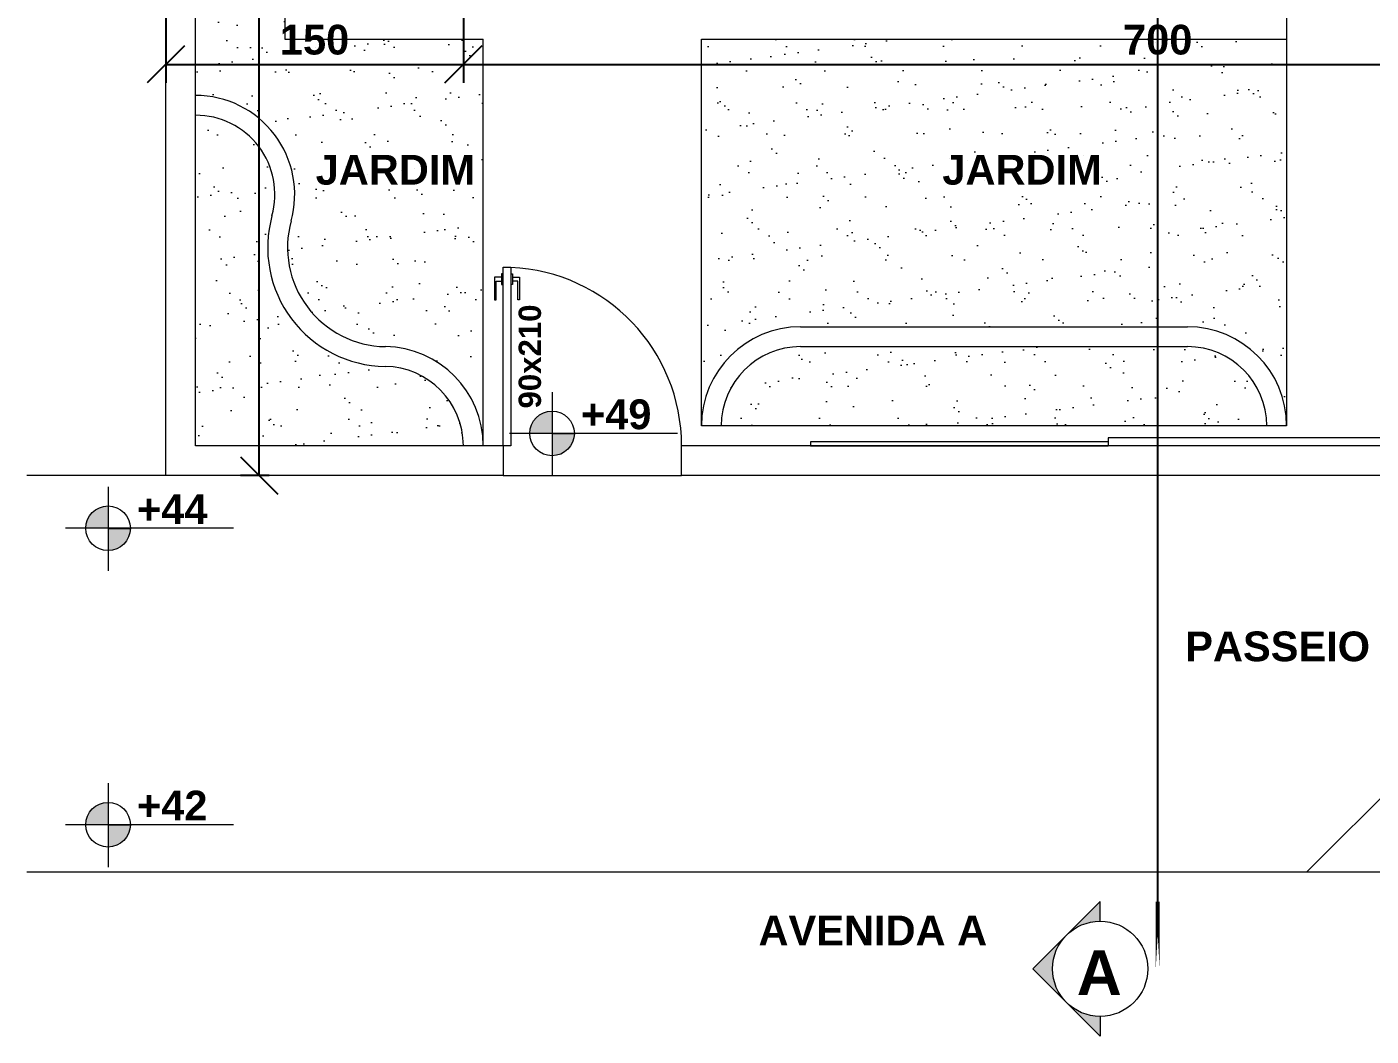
# Model space of a CAD drawing. Header units: centimetres. Extents: x 35234 to 67506, y -7058 to -4021.
# Drawn here: x 35234 to 35911, y -6358 to -5849 of the extents above; entities that cross this region are included whole.
import ezdxf

# ---------------------------------------------------------------- set-up
doc = ezdxf.new("R2010")
doc.units = ezdxf.units.CM
doc.header["$LTSCALE"] = 0.3
doc.linetypes.add('CENTER', pattern=[50.8, 31.75, -6.35, 6.35, -6.35])
for name, color, linetype, lineweight in [('Cotas', 250, 'Continuous', 5), ('Paredes', 87, 'Continuous', 20), ('Piso', 253, 'Continuous', 5), ('Portas', 152, 'Continuous', 5), ('Simbolos', 1, 'Continuous', 13), ('Vegetação', 104, 'Continuous', 13)]:
    doc.layers.add(name, color=color, linetype=linetype, lineweight=lineweight)
doc.layers.add('Texto', color=102, linetype='Continuous')
doc.layers.get('0').off()
doc.styles.add('Cotas', font='')
doc.styles.add('Texto', font='')
doc.styles.get('Cotas').set_extended_font_data('Arial', bold=True)
doc.styles.get('Texto').set_extended_font_data('Arial', bold=True)
doc.dimstyles.new('Cotas', dxfattribs={"dimscale": 0, "dimtxt": 2, "dimasz": 2.5, "dimexe": 1.25, "dimexo": 0.625, "dimtad": 1, "dimtxsty": 'Cotas', "dimblk": 'OBLIQUE', "dimcen": 2.5, "dimclrt": 102, "dimadec": 0, "dimazin": 0, "dimtfac": 1, "dimtmove": 0, "dimatfit": 3, "dimfxl": 1, "dimarcsym": 0})
doc.dimstyles.new('Portas e Janelas', dxfattribs={"dimscale": 0, "dimtxt": 1.5, "dimasz": 2.5, "dimexe": 1.25, "dimexo": 0.625, "dimtad": 1, "dimtxsty": 'Cotas', "dimblk": 'OBLIQUE', "dimcen": 2.5, "dimse1": 1, "dimse2": 1, "dimsd1": 1, "dimsd2": 1, "dimclrt": 102, "dimadec": 0, "dimazin": 0, "dimtfac": 1, "dimtmove": 0, "dimatfit": 3, "dimfxl": 1, "dimarcsym": 0})

# ---------------------------------------------------------------- blocks, each defined once
blk = doc.blocks.new('porta90')
at = {"layer": 'Portas'}
for p, q in [((0, 0), (0, 90)), ((0, 90), (4, 90)), ((4, 90), (4, 0)), ((-0.75, 85), (-4.25, 85)), ((-4.25, 85), (-4.25, 73.5)), ((-3.5, 73.5), (-3.5, 83)), ((-3.5, 83), (-0.75, 83)), ((0, 86.75), (-0.75, 86.75)), ((-0.75, 86.75), (-0.75, 81.25)), ((4, 86.75), (4.75, 86.75)), ((4.75, 86.75), (4.75, 81.25)), ((4.75, 85), (8.25, 85)), ((7.5, 83), (4.75, 83)), ((7.5, 73.5), (7.5, 83)), ((8.25, 85), (8.25, 73.5)), ((-0.75, 81.25), (0, 81.25)), ((4.75, 81.25), (4, 81.25)), ((-4.25, 73.5), (-3.5, 73.5)), ((8.25, 73.5), (7.5, 73.5)), ((4, 0), (0, 0))]:
    blk.add_line(p, q, dxfattribs=at)
blk.add_arc((0, 0), 90, 0, 87.4552, dxfattribs=at)
blk = doc.blocks.new('_Oblique')
at = {"color": 0, "linetype": 'ByBlock', "lineweight": -2}
blk.add_line((-0.5, -0.5), (0.5, 0.5), dxfattribs=at)
blk = doc.blocks.new('*D19')
at = {"layer": 'Cotas', "color": 0, "lineweight": -2, "transparency": 16777216}
for p, q in [((35350.85, -6075.31), (35350.85, -4640.31)), ((35353.09, -4640.31), (35360.23, -4640.31)), ((35355.87, -6075.31), (35341.48, -6075.31))]:
    blk.add_line(p, q, dxfattribs=at)
at = {"layer": 'Defpoints', "color": 0, "transparency": 16777216}
for p in [(35348.4, -4640.31), (35350.85, -4640.31), (35360.56, -6075.31)]:
    blk.add_point(p, dxfattribs=at)
at = {"layer": 'Cotas', "color": 0, "lineweight": -2, "transparency": 16777216, "xscale": 18.75000088180639, "yscale": 18.75000088180639, "zscale": 18.75000088180639}
for p, rotation in [((35350.85, -4640.31), 90), ((35350.85, -6075.31), 270)]:
    blk.add_blockref('_Oblique', p, dxfattribs=dict(at, rotation=rotation))
at = {"layer": 'Cotas', "color": 102, "transparency": 16777216, "insert": (35338.51, -5357.81), "char_height": 15, "attachment_point": 5, "rotation": 90, "style": 'Cotas'}
blk.add_mtext('1435', dxfattribs=at)
blk = doc.blocks.new('*D30')
at = {"layer": 'Cotas', "color": 0, "lineweight": -2, "transparency": 16777216}
for p, q in [((35453.8, -5695), (35453.8, -5877.37)), ((35303.8, -5842.66), (35303.8, -5877.37)), ((35303.8, -5867.99), (35453.8, -5867.99))]:
    blk.add_line(p, q, dxfattribs=at)
at = {"layer": 'Defpoints', "color": 0, "transparency": 16777216}
for p in [(35453.8, -5690.31), (35303.8, -5837.97), (35453.8, -5867.99)]:
    blk.add_point(p, dxfattribs=at)
at = {"layer": 'Cotas', "color": 0, "lineweight": -2, "transparency": 16777216, "xscale": 18.75000088180639, "yscale": 18.75000088180639, "zscale": 18.75000088180639, "rotation": 180}
blk.add_blockref('_Oblique', (35303.8, -5867.99), dxfattribs=at)
at = {"layer": 'Cotas', "color": 0, "lineweight": -2, "transparency": 16777216, "xscale": 18.75000088180639, "yscale": 18.75000088180639, "zscale": 18.75000088180639}
blk.add_blockref('_Oblique', (35453.8, -5867.99), dxfattribs=at)
at = {"layer": 'Cotas', "color": 102, "transparency": 16777216, "insert": (35378.8, -5855.64), "char_height": 15, "attachment_point": 5, "style": 'Cotas'}
blk.add_mtext('150', dxfattribs=at)
blk = doc.blocks.new('*D31')
at = {"layer": 'Cotas', "color": 0, "lineweight": -2, "transparency": 16777216}
for p, q in [((35453.8, -5695), (35453.8, -5877.37)), ((36153.8, -5695), (36153.8, -5877.37)), ((35453.8, -5867.99), (36153.8, -5867.99))]:
    blk.add_line(p, q, dxfattribs=at)
at = {"layer": 'Defpoints', "color": 0, "transparency": 16777216}
for p in [(35453.8, -5690.31), (36153.8, -5690.31), (36153.8, -5867.99)]:
    blk.add_point(p, dxfattribs=at)
at = {"layer": 'Cotas', "color": 0, "lineweight": -2, "transparency": 16777216, "xscale": 18.75000088180639, "yscale": 18.75000088180639, "zscale": 18.75000088180639, "rotation": 180}
blk.add_blockref('_Oblique', (35453.8, -5867.99), dxfattribs=at)
at = {"layer": 'Cotas', "color": 0, "lineweight": -2, "transparency": 16777216, "xscale": 18.75000088180639, "yscale": 18.75000088180639, "zscale": 18.75000088180639}
blk.add_blockref('_Oblique', (36153.8, -5867.99), dxfattribs=at)
at = {"layer": 'Cotas', "color": 102, "transparency": 16777216, "insert": (35803.8, -5855.64), "char_height": 15, "attachment_point": 5, "style": 'Cotas'}
blk.add_mtext('700', dxfattribs=at)
blk = doc.blocks.new('*D70')
at = {"layer": 'Defpoints', "color": 0, "transparency": 16777216}
for p in [(35477.8, -5970.31), (35497.83, -5970.31), (35477.8, -6060.31)]:
    blk.add_point(p, dxfattribs=at)
at = {"layer": 'Cotas', "color": 102, "transparency": 16777216, "insert": (35487.39, -6015.31), "char_height": 11.25, "attachment_point": 5, "rotation": 90, "style": 'Cotas'}
blk.add_mtext('90x210', dxfattribs=at)

msp = doc.modelspace()

# ---------------------------------------------------------------- hatches: boundary and pattern name
at = {"layer": 'Simbolos'}
h = msp.add_hatch(color=256, dxfattribs=at)
h.dxf.hatch_style = 1
h.paths.add_polyline_path([(35498.519, -6054.112), (35498.519, -6042.862, 0.4142136), (35487.27, -6054.112)])
h.paths.add_polyline_path([(35509.768, -6054.21), (35498.519, -6054.21), (35498.519, -6065.361, 0.4116619)])
h = msp.add_hatch(color=256, dxfattribs=at)
h.dxf.hatch_style = 1
h.paths.add_polyline_path([(35274.725, -6101.915), (35274.725, -6090.665, 0.4142136), (35263.475, -6101.915)])
h.paths.add_polyline_path([(35285.974, -6102.013), (35274.725, -6102.013), (35274.725, -6113.164, 0.4116619)])
h = msp.add_hatch(color=256, dxfattribs=at)
h.dxf.hatch_style = 1
h.paths.add_polyline_path([(35274.725, -6251.414), (35274.725, -6240.165, 0.4142136), (35263.475, -6251.414)])
h.paths.add_polyline_path([(35285.974, -6251.513), (35274.725, -6251.513), (35274.725, -6262.664, 0.4116619)])
h = msp.add_hatch(color=256, dxfattribs=at)
h.dxf.hatch_style = 1
h.paths.add_polyline_path([(35740.861, -6324.061), (35757.831, -6307.091, 0.4142136), (35757.831, -6341.032)])
h.paths.add_polyline_path([(35757.831, -6341.032, 0.1989124), (35774.802, -6348.061), (35774.802, -6358.003)])
h.paths.add_polyline_path([(35774.802, -6290.12), (35774.802, -6300.061, 0.1989124), (35757.831, -6307.091)])
at = {"layer": 'Vegetação'}
h = msp.add_hatch(dxfattribs=at)
h.set_pattern_fill('AR-SAND', color=256, scale=0.5)
h.set_pattern_definition([(37.5, (-4727.36, -487.514), (-0.800016, 24.470662), [0, -19.304, 0, -21.59, 0, -20.6375]), (7.5, (-4727.36, -487.514), (22.476164, 35.841255), [0, -10.414, 0, -17.399, 0, -6.6675]), (327.5, (-4742.98, -487.514), (39.549619, 0.071859), [0, -6.35, 0, -22.86, 0, -29.845]), (317.5, (-4742.98, -487.514), (38.177823, 11.146466), [0, -3.175, 0, -14.986, 0, -17.145])])
h.paths.add_polyline_path([(35363.802, -5570.312), (35318.802, -5570.312), (35318.802, -5883.638, -0.4957288), (35366.989, -5946.98, 0.4914557), (35414.489, -6010.316, -0.4101938), (35463.802, -6060.312), (35463.802, -5855.312), (35363.802, -5855.312)])
h.paths.add_polyline_path([(35318.802, -5893.638), (35318.802, -6060.312), (35453.802, -6060.312, 0.4101938), (35414.352, -6020.315, -0.4914557), (35357.352, -5944.311, 0.4957288)], flags=17)
h.paths.add_polyline_path([(35803.802, -6010.312), (35623.802, -6010.312, 0.4142136), (35583.802, -6050.312), (35803.802, -6050.312)], flags=17)
h.paths.add_polyline_path([(35803.802, -5855.312), (35573.802, -5855.312), (35573.802, -6050.312, -0.4142136), (35623.802, -6000.312), (35803.802, -6000.312)])
h.paths.add_polyline_path([(35583.802, -5690.312), (35473.802, -5690.312), (35453.802, -5690.312), (35453.802, -5670.312), (35453.802, -5570.312), (35443.802, -5570.312), (35443.802, -5755.312), (35583.802, -5755.312)])
h.paths.add_polyline_path([(35868.802, -5690.312), (35768.802, -5690.312), (35713.802, -5690.312), (35683.802, -5690.312), (35683.802, -5755.312), (35868.802, -5755.312)])
h.paths.add_polyline_path([(35357.259, -5871.238), (35399.721, -5871.238), (35399.721, -5840.327), (35357.259, -5840.327)], flags=24)
h.paths.add_polyline_path([(35375.255, -5936.817), (35463.086, -5936.817), (35463.086, -5905.907), (35375.255, -5905.907)], flags=24)
h.paths.add_polyline_path([(35782.642, -5871.238), (35825.105, -5871.238), (35825.105, -5840.327), (35782.642, -5840.327)], flags=9)
h.paths.add_polyline_path([(35691.14, -5936.817), (35778.97, -5936.817), (35778.97, -5905.907), (35691.14, -5905.907)], flags=24)
h.paths.add_polyline_path([(35463.876, -5738.795), (35551.707, -5738.795), (35551.707, -5707.884), (35463.876, -5707.884)], flags=24)
h.paths.add_polyline_path([(35767.682, -5709.689), (35869.454, -5709.689), (35869.454, -5686.506), (35767.682, -5686.506)], flags=9)
h.paths.add_polyline_path([(35722.381, -5738.795), (35810.212, -5738.795), (35810.212, -5707.884), (35722.381, -5707.884)], flags=24)
h = msp.add_hatch(dxfattribs=at)
h.set_pattern_fill('AR-SAND', color=256, scale=0.5)
h.set_pattern_definition([(37.5, (-1352.788, 268.743), (-0.800016, 24.470662), [0, -19.304, 0, -21.59, 0, -20.6375]), (7.5, (-1352.788, 268.743), (22.476164, 35.841255), [0, -10.414, 0, -17.399, 0, -6.6675]), (327.5, (-1368.41, 268.743), (39.549619, 0.071859), [0, -6.35, 0, -22.86, 0, -29.845]), (317.5, (-1368.41, 268.743), (38.177823, 11.146466), [0, -3.175, 0, -14.986, 0, -17.145])])
h.paths.add_polyline_path([(35868.802, -5855.312), (35803.802, -5855.312), (35803.802, -6000.312), (35818.802, -6000.312, -0.4142136), (35868.802, -6050.312)])
h.paths.add_polyline_path([(35818.802, -6010.312), (35803.802, -6010.312), (35803.802, -6050.312), (35858.802, -6050.312, 0.4142136)], flags=17)

# ---------------------------------------------------------------- linework, layer by layer
at = {"layer": 'Paredes'}
for p, q in [((35473.802, -6060.312), (35473.802, -6075.312)), ((35563.802, -6075.312), (35563.802, -6060.312)), ((35303.802, -6075.312), (35233.802, -6075.312)), ((36373.802, -6275.312), (35233.802, -6275.312))]:
    msp.add_line(p, q, dxfattribs=at)
for points in [[(35473.802, -6075.312), (35303.802, -6075.312), (35303.802, -4640.312), (36303.802, -4640.312), (36303.802, -6075.312), (36228.802, -6075.312)], [(35473.802, -6060.312), (35318.802, -6060.312), (35318.802, -5570.312)], [(35928.802, -6060.312), (35563.802, -6060.312)], [(35928.802, -6075.312), (35563.802, -6075.312)]]:
    msp.add_lwpolyline(points, dxfattribs=at)
at = {"layer": 'Piso'}
for p, q in [((35363.802, -5570.312), (35363.802, -5855.312)), ((35868.802, -5690.312), (35868.802, -6050.312)), ((35363.802, -5855.312), (35463.802, -5855.312)), ((35463.802, -6060.312), (35463.802, -5855.312)), ((35573.802, -6050.312), (35573.802, -5855.312)), ((35573.802, -5855.312), (35868.802, -5855.312)), ((35623.802, -6000.312), (35818.802, -6000.312)), ((35623.802, -6010.312), (35818.802, -6010.312)), ((35868.802, -6050.312), (35573.802, -6050.312)), ((35473.802, -6075.312), (35563.802, -6075.312)), ((35878.802, -6275.312), (35928.802, -6225.312))]:
    msp.add_line(p, q, dxfattribs=at)
for centre, radius, start, end in [((35318.802, -5933.638), 50, 344.52424, 90), ((35318.802, -5933.638), 40, 344.52424, 90), ((35415.176, -5960.321), 60, 164.52424, 269.212535), ((35415.176, -5960.321), 50, 164.52424, 269.212535), ((35623.802, -6050.312), 50, 90, 180), ((35818.802, -6050.312), 50, 0, 90), ((35413.802, -6060.312), 50, 0, 89.212535), ((35623.802, -6050.312), 40, 90, 180), ((35818.802, -6050.312), 40, 0, 90), ((35413.802, -6060.312), 40, 0, 89.212535)]:
    msp.add_arc(centre, radius, start, end, dxfattribs=at)
at = {"layer": 'Portas'}
for p, q in [((36078.802, -6056.312), (35778.802, -6056.312)), ((35778.802, -6056.312), (35778.802, -6060.312)), ((35778.802, -6058.312), (35628.802, -6058.312)), ((35628.802, -6058.312), (35628.802, -6060.312)), ((35628.802, -6060.312), (35778.802, -6060.312))]:
    msp.add_line(p, q, dxfattribs=at)
at = {"layer": 'Simbolos'}
for p, q in [((35498.519, -6033.227), (35498.519, -6075.547)), ((35561.788, -6054.112), (35477.085, -6054.112)), ((35498.519, -6054.21), (35509.768, -6054.21)), ((35274.725, -6081.03), (35274.725, -6123.35)), ((35337.993, -6101.915), (35253.291, -6101.915)), ((35274.725, -6102.013), (35285.974, -6102.013)), ((35274.725, -6230.529), (35274.725, -6272.849)), ((35337.993, -6251.414), (35253.291, -6251.414)), ((35274.725, -6251.513), (35285.974, -6251.513)), ((35740.861, -6324.061), (35774.802, -6290.12)), ((35774.802, -6300.061), (35774.802, -6290.12)), ((35740.861, -6324.061), (35774.802, -6358.003)), ((35774.802, -6348.061), (35774.802, -6358.003))]:
    msp.add_line(p, q, dxfattribs=at)
at = {"layer": 'Simbolos', "linetype": 'CENTER', "const_width": 1}
msp.add_lwpolyline([(35803.802, -5755.066), (35803.802, -6290.12)], dxfattribs=at)
at = {"layer": 'Simbolos', "ltscale": 0.01, "const_width": 2}
msp.add_lwpolyline([(35803.802, -6324.061), (35803.802, -6290.12)], close=True, dxfattribs=at)
at = {"layer": 'Simbolos'}
for centre, radius in [((35498.519, -6054.112), 11.25), ((35274.725, -6101.915), 11.25), ((35274.725, -6251.414), 11.25), ((35774.802, -6324.061), 24)]:
    msp.add_circle(centre, radius, dxfattribs=at)

# ---------------------------------------------------------------- block references
at = {"layer": 'Portas'}
msp.add_blockref('porta90', (35473.802, -6060.312), dxfattribs=at)

# ---------------------------------------------------------------- texts
at = {"layer": 'Texto', "attachment_point": 1, "style": 'Texto'}
for s, width, gutter_width, heights, insert, char_height in [('\\pi14.50422;JARDIM', 107.49753, 12.5, [0], (35364.859, -5913.627), 15), ('\\pi14.50422;JARDIM', 107.49753, 12.5, [0], (35680.743, -5913.627), 15), ('+49', 5.76926, 2, [0], (35513.077, -6036.956), 15), ('+44', 5.76926, 2, [0], (35289.282, -6084.76), 15), ('\\pi8.34972;PASSEIO', 107.49753, 12.5, [8.954], (35809.329, -6153.973), 15), ('+42', 5.76926, 2, [0], (35289.282, -6234.259), 15), ('\\pi19.33667;AVENIDA A', 153.8541, 12.5, [0], (35583.242, -6297.235), 15), ('\\pi-8.55234;A', 5.47206, 2, [0], (35771.537, -6314.806), 22.5)]:
    msp.add_mtext_dynamic_manual_height_columns(s, width=width, gutter_width=gutter_width, heights=heights, dxfattribs=dict(at, insert=insert, char_height=char_height))

# ---------------------------------------------------------------- dimensions: what is measured, and where the dimension line sits
at = {"layer": 'Cotas'}
dim = msp.add_linear_dim(base=(35350.853, -4640.312), p1=(35360.558, -6075.312), p2=(35348.404, -4640.312), angle=90, dimstyle='Cotas', override={"dimscale": 7.5}, dxfattribs=at)
dim.commit()
dim.dimension.update_dxf_attribs({"geometry": '*D19', "text_midpoint": (35338.506, -5357.812)})
for base, p1, p2, override, picture, middle in [((35453.802, -5867.991), (35303.802, -5837.971), (35453.802, -5690.312), {"dimscale": 7.5}, '*D30', (35378.802, -5855.644)), ((36153.802, -5867.991), (35453.802, -5690.312), (36153.802, -5690.312), {"dimscale": 7.5, "dimtmove": 1}, '*D31', (35803.802, -5855.644))]:
    dim = msp.add_linear_dim(base=base, p1=p1, p2=p2, dimstyle='Cotas', override=override, dxfattribs=at)
    dim.commit()
    dim.dimension.update_dxf_attribs({"geometry": picture, "text_midpoint": middle})
dim = msp.add_linear_dim(base=(35497.83, -5970.312), p1=(35477.802, -6060.312), p2=(35477.802, -5970.312), angle=90, text='<>x210', dimstyle='Portas e Janelas', override={"dimscale": 7.500001}, dxfattribs=at)
dim.commit()
dim.dimension.update_dxf_attribs({"geometry": '*D70', "text_midpoint": (35487.395, -6015.312)})

doc.saveas('drawing.dxf')
